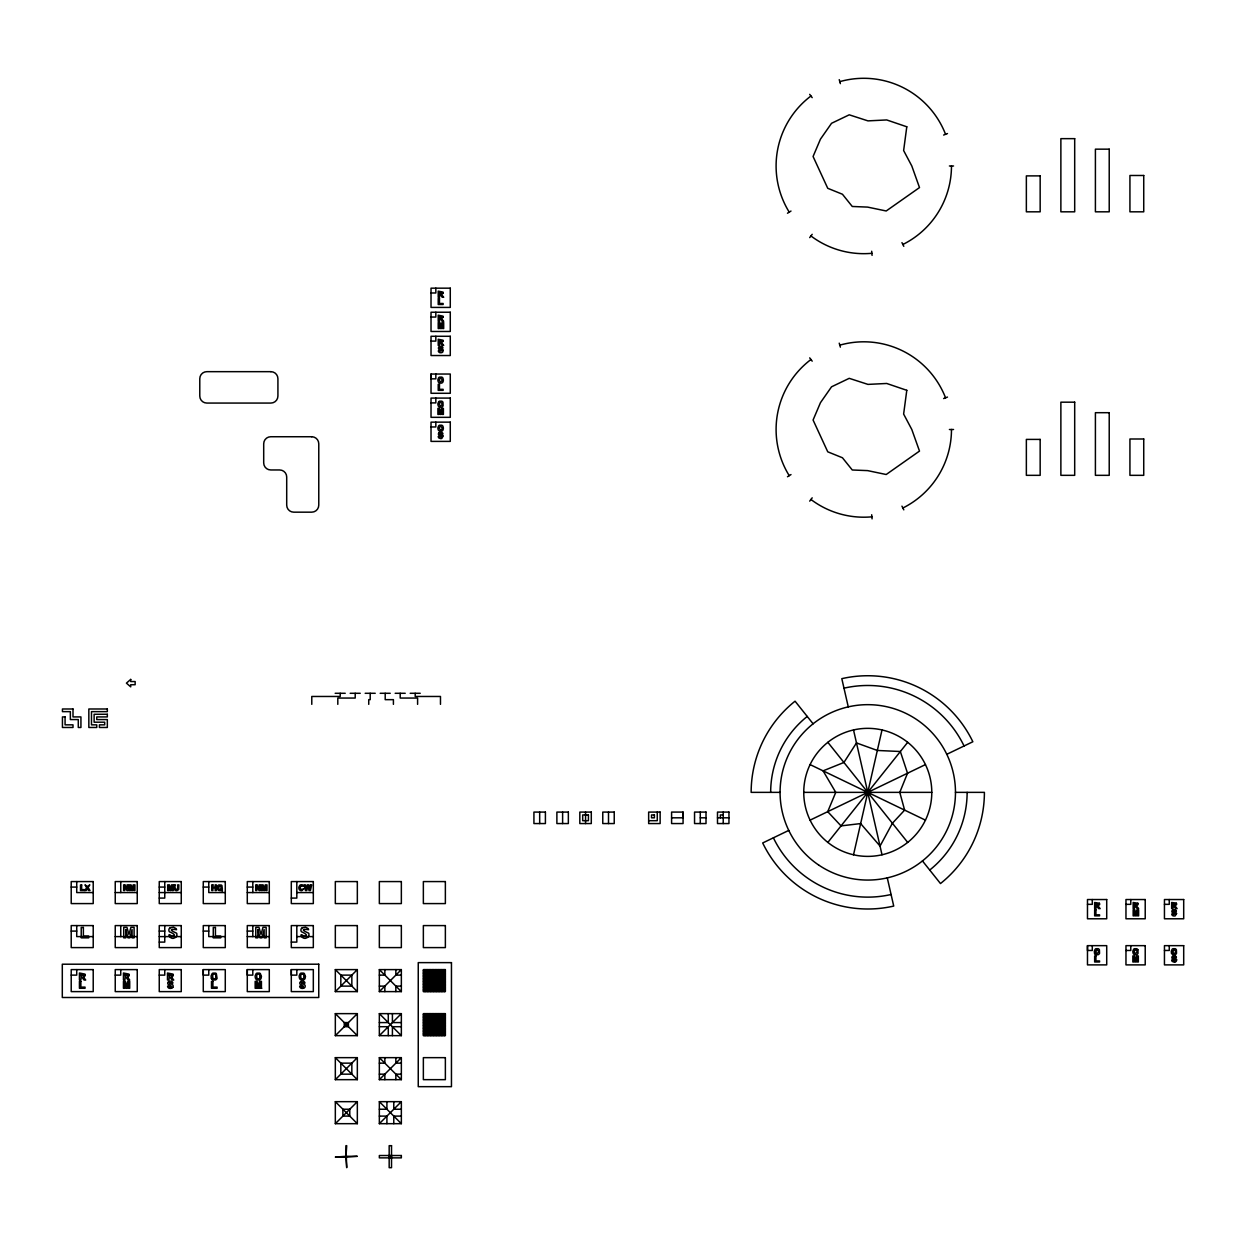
<?xml version="1.0" encoding="UTF-8"?>
<svg xmlns="http://www.w3.org/2000/svg" width="1246" height="1246" viewBox="0 0 1246 1246"><rect width="100%" height="100%" fill="white"/><g stroke="black" fill="none" stroke-linecap="round" stroke-linejoin="round"><path stroke-width="1.5" d="M203.269 969.606L203.269 991.614L225.277 991.614L225.277 969.606L203.269 969.606L203.269 975.12L208.767 975.12L208.767 969.606M247.284 969.606L247.284 991.614L269.292 991.614L269.292 969.606L247.284 969.606L247.284 975.12L252.798 975.12L252.798 969.606M291.299 969.606L291.299 991.614L313.322 991.614L313.322 969.606L291.299 969.606L291.299 975.12L296.813 975.12L296.813 969.606M431.023 374.034L431.023 393.284L450.273 393.284L450.273 374.034L431.023 374.034L431.023 378.846L435.835 378.846L435.835 374.034M683.073 812.081L683.073 823.559L671.594 823.559L671.594 812.081L683.073 812.081L683.073 817.812L671.594 817.812M1087.478 945.652L1087.478 964.887L1106.713 964.887L1106.713 945.652L1087.478 945.652L1087.478 950.464L1092.29 950.464L1092.29 945.652M256.38 988.28L256.427 982.829L257.72 988.28M853.526 854.787L882.012 729.954M258.856 988.28L260.196 982.829L260.196 988.28M259.807 977.97L259.807 975.026A1.667 1.667 0 0 0 256.785 975.026L256.707 977.767L258.093 978.904A1.682 1.682 0 0 0 259.822 977.97M438.717 347.213L438.452 347.868A1.776 1.776 0 0 0 438.483 348.444A1.604 1.604 0 0 0 438.888 349.207L441.894 350.749L439.682 351.232A1.931 1.931 0 0 1 439.402 350.515C437.003 350.173 439.044 353.07 440.445 352.727A4.719 4.719 0 0 0 441.286 352.696A3.411 3.411 0 0 0 441.785 352.602A1.838 1.838 0 0 0 442.86 351.824L443.093 350.313M438.717 433.078L438.452 433.717A1.776 1.776 0 0 0 438.483 434.309A1.589 1.589 0 0 0 438.763 434.932L441.894 436.598L439.682 437.097A1.931 1.931 0 0 1 439.402 436.38L438.218 436.489L438.467 437.408A2.118 2.118 0 0 0 438.794 437.922L440.445 438.576A4.719 4.719 0 0 0 441.286 438.561A3.395 3.395 0 0 0 441.785 438.467L443.109 436.162M1172.143 910.468L1171.894 911.106A1.776 1.776 0 0 0 1171.91 911.698A1.589 1.589 0 0 0 1172.19 912.321L1175.321 913.988L1173.109 914.486A1.931 1.931 0 0 1 1172.829 913.77C1170.446 913.411 1172.47 916.324 1173.872 915.966A4.704 4.704 0 0 0 1174.713 915.95A3.411 3.411 0 0 0 1175.212 915.857L1176.535 913.552M1172.143 956.57L1171.894 957.224A1.776 1.776 0 0 0 1171.91 957.8A1.589 1.589 0 0 0 1172.19 958.439L1175.305 960.012L1173.171 960.682A1.931 1.931 0 0 1 1172.829 959.887L1171.645 959.996L1171.894 960.9A2.118 2.118 0 0 0 1172.237 961.414L1173.872 962.083A4.719 4.719 0 0 0 1174.713 962.052M809.698 237.612L812.19 234.31M809.698 501.141L812.19 497.824M438.701 401.742L437.938 403.486A6.386 6.386 0 0 0 437.922 404.514L438.203 405.729A2.788 2.788 0 0 0 438.654 406.445A2.352 2.352 0 0 0 439.791 407.177L441.52 407.177A2.274 2.274 0 0 0 442.439 406.648A2.741 2.741 0 0 0 443.093 405.729L442.969 402.24A2.336 2.336 0 0 0 441.769 401.15L439.433 401.165A2.866 2.866 0 0 0 438.701 401.742M827.858 842.421L907.695 742.32M335.33 991.614L357.337 969.606L357.337 991.614L335.33 991.614L335.33 969.606L357.337 969.606M335.33 1035.644L357.337 1013.637L335.33 1013.637L335.33 1035.644L357.337 1035.644L357.337 1013.637M379.345 991.614L401.352 969.606L401.352 991.614L379.345 991.614L379.345 969.606L401.352 969.606M423.36 970.603L424.356 969.606M423.36 972.16L425.914 969.606M423.36 973.718L427.471 969.606M423.36 975.275L429.029 969.606M423.36 976.833L430.586 969.606M423.36 978.39L432.144 969.606M423.36 979.948L433.701 969.606M423.36 981.505L435.259 969.606M423.36 983.063L436.816 969.606M423.36 984.62L438.374 969.606M423.36 986.178L439.931 969.606M423.36 987.735L441.489 969.606M423.36 989.293L443.031 969.606M423.36 990.835L444.588 969.606M335.33 1079.659L357.337 1057.652L357.337 1079.659L335.33 1079.659L335.33 1057.652L357.337 1057.652M379.345 1035.644L401.352 1013.637L379.345 1013.637L379.345 1035.644L401.352 1035.644L401.352 1013.637M424.138 991.614L445.367 970.385M425.696 991.614L445.367 971.942M427.253 991.614L445.367 973.5M428.811 991.614L445.367 975.057M430.368 991.614L445.367 976.615M431.926 991.614L445.367 978.172M433.483 991.614L445.367 979.73M435.041 991.614L445.367 981.287M436.598 991.614L445.367 982.845M438.14 991.614L445.367 984.402M439.698 991.614L445.367 985.944M441.255 991.614L445.367 987.502M442.813 991.614L445.367 989.059M444.37 991.614L445.367 990.617M423.36 1014.633L424.356 1013.637M423.36 1016.191L425.914 1013.637M423.36 1017.748L427.471 1013.637M423.36 1019.29L429.029 1013.637M423.36 1020.848L430.586 1013.637M423.36 1022.405L432.144 1013.637M423.36 1023.963L433.701 1013.637M423.36 1025.52L435.259 1013.637M423.36 1027.078L436.816 1013.637M423.36 1028.635L438.374 1013.637M423.36 1030.193L439.931 1013.637M423.36 1031.75L441.489 1013.637M423.36 1033.308L443.031 1013.637M423.36 1034.865L444.588 1013.637M335.33 1123.674L357.337 1101.666L357.337 1123.674L335.33 1123.674L335.33 1101.666L357.337 1101.666M379.345 1079.659L401.352 1057.652L401.352 1079.659L379.345 1079.659L379.345 1057.652L401.352 1057.652M424.138 1035.644L445.367 1014.4M425.696 1035.644L445.367 1015.957M427.253 1035.644L445.367 1017.515M428.811 1035.644L445.367 1019.072M430.368 1035.644L445.367 1020.63M431.926 1035.644L445.367 1022.187M433.483 1035.644L445.367 1023.745M435.041 1035.644L445.367 1025.302M436.598 1035.644L445.367 1026.86M438.14 1035.644L445.367 1028.417M439.698 1035.644L445.367 1029.975M441.255 1035.644L445.367 1031.532M442.813 1035.644L445.367 1033.09M444.37 1035.644L445.367 1034.632M345.936 1157.082L346.715 1145.681L345.936 1145.681L346.715 1167.689L345.936 1157.082L335.33 1157.082L345.936 1156.304M379.345 1123.674L401.352 1101.666L401.352 1123.674L379.345 1123.674L379.345 1101.666L401.352 1101.666M787.472 213.237L790.992 211.057M787.472 476.751L790.992 474.57M439.231 346.731L440.321 346.388A3.987 3.987 0 0 1 441.177 346.419L442.034 346.684A1.791 1.791 0 0 1 442.953 348.055L439.682 347.836L442.252 349.269A1.698 1.698 0 0 1 443.14 350.391M170.219 927.756L173.568 927.211L176.013 928.55A2.975 2.975 0 0 1 176.558 929.718C172.275 928.986 167.198 929.095 176.558 933.161A2.819 2.819 0 0 1 176.854 933.893L176.885 935.466A2.414 2.414 0 0 1 176.558 936.291L176.434 936.478A3.099 3.099 0 0 1 174.829 937.74C170.188 940.901 166.325 931.494 171.216 935.762A1.744 1.744 0 0 0 171.714 936.058C177.96 936.089 172.135 932.74 169.409 931.774A2.71 2.71 0 0 1 168.88 930.404A3.037 3.037 0 0 1 168.895 929.703A2.523 2.523 0 0 1 169.316 928.582A2.71 2.71 0 0 1 170.188 927.803M168.631 981.552L169.877 981.163A4.563 4.563 0 0 1 170.873 981.194L171.839 981.505A2.04 2.04 0 0 1 172.369 981.91A2.025 2.025 0 0 1 172.898 983.094L169.207 982.705L172.088 984.465A1.931 1.931 0 0 1 173.116 985.742L173.085 986.692A1.651 1.651 0 0 1 172.773 987.377M302.28 927.756L305.613 927.211L308.074 928.55A2.975 2.975 0 0 1 308.603 929.718C304.304 929.002 299.196 929.033 308.619 933.161A2.819 2.819 0 0 1 308.915 933.893L308.946 935.466A2.414 2.414 0 0 1 308.619 936.291L308.478 936.478A3.099 3.099 0 0 1 306.89 937.74C302.248 940.901 298.386 931.494 303.261 935.762A1.744 1.744 0 0 0 303.759 936.058C309.989 936.135 304.164 932.771 301.47 931.774A2.71 2.71 0 0 1 300.94 930.404A3.037 3.037 0 0 1 300.94 929.703A2.523 2.523 0 0 1 301.376 928.582A2.71 2.71 0 0 1 302.248 927.803M300.691 981.552L301.937 981.163A4.563 4.563 0 0 1 302.918 981.194L303.899 981.505A2.04 2.04 0 0 1 304.429 981.91A2.025 2.025 0 0 1 304.959 983.094L301.267 982.705L304.133 984.465A1.931 1.931 0 0 1 305.161 985.742L305.161 986.552A1.682 1.682 0 0 1 304.834 987.377A2.103 2.103 0 0 1 303.603 988.265L303.603 988.265M1172.657 909.969L1173.748 909.642A3.987 3.987 0 0 1 1174.62 909.658L1175.461 909.938A1.791 1.791 0 0 1 1176.395 911.324L1173.109 911.075L1175.679 912.524A1.682 1.682 0 0 1 1176.567 913.645M1172.657 956.087L1173.748 955.76A3.987 3.987 0 0 1 1174.62 955.775L1175.461 956.04A1.776 1.776 0 0 1 1176.38 957.426L1173.109 957.193L1175.679 958.626A1.698 1.698 0 0 1 1176.582 959.763M788.765 830.412L762.692 842.966A116.626 116.626 0 0 0 893.725 906.076L887.277 877.854M810.087 820.148L925.451 764.592M946.773 754.313L972.846 741.759A116.626 116.626 0 0 0 841.813 678.665L848.261 706.871M943.627 135.051L947.49 133.556M943.627 398.564L947.49 397.069M171.372 988.312L171.543 988.265A2.103 2.103 0 0 0 172.789 987.377M1175.056 962.005L1175.212 961.959A1.838 1.838 0 0 0 1176.286 961.18L1176.567 960.464A2.414 2.414 0 0 0 1176.567 959.918L1176.535 959.669M301.158 885.766L300.021 887.682L301.127 889.644M301.423 889.66L303.822 888.819L301.89 890.625A3.473 3.473 0 0 1 301.174 890.641L300.66 890.547A2.274 2.274 0 0 1 299.975 890.22A2.617 2.617 0 0 1 299.04 888.943L298.853 888.087A4.766 4.766 0 0 1 298.9 887.09L299.788 885.361A2.554 2.554 0 0 1 300.94 884.8L301.205 884.769A3.177 3.177 0 0 1 301.999 884.8A2.492 2.492 0 0 1 303.23 885.361L303.79 886.42L301.454 885.75M949.405 165.983L953.548 165.983M431.023 292.981L435.835 292.981L435.835 288.169M431.023 317.045L435.835 317.045L435.835 312.232M431.023 341.093L435.835 341.093L435.835 336.28M431.023 402.894L435.835 402.894L435.835 398.081M431.023 426.957L435.835 426.957L435.835 422.145M949.405 429.496L953.548 429.496M335.174 693.29L345.235 693.29M350.173 693.29L360.234 693.29M365.171 693.29L375.233 693.29M380.17 693.29L390.232 693.29M395.169 693.29L405.23 693.29M410.183 693.29L420.229 693.29M780.074 792.363L751.151 792.363A116.626 116.626 0 0 1 795.057 701.187L813.093 723.801M803.748 792.363L931.79 792.363A64.029 64.029 0 0 0 835.755 736.916A64.029 64.029 0 0 0 835.755 847.81A64.029 64.029 0 0 0 931.79 792.363M955.464 792.363L984.402 792.363A116.626 116.626 0 0 1 940.481 883.554L922.445 860.924M723.225 814.946L720.359 814.946L720.359 817.812M700.283 817.812L706.015 817.812M717.494 817.812L728.957 817.812M648.652 820.693L657.265 820.693L657.265 812.081M71.209 887.074L76.722 887.074M159.254 887.074L164.752 887.074M203.269 887.074L208.767 887.074M247.284 887.074L252.798 887.074M93.216 892.572L76.722 892.572L76.722 881.576M115.239 892.572L137.247 892.572M159.254 892.572L181.262 892.572M225.277 892.572L208.767 892.572L208.767 881.576M247.284 892.572L269.292 892.572M296.813 892.572L313.322 892.572M159.254 898.086L164.752 898.086L164.752 881.576M291.299 898.086L296.813 898.086L296.813 881.576M1087.478 904.347L1092.29 904.347L1092.29 899.534M1125.963 904.347L1130.776 904.347L1130.776 899.534M1164.449 904.347L1169.262 904.347L1169.262 899.534M71.209 931.089L76.722 931.089M159.254 931.089L164.752 931.089M203.269 931.089L208.767 931.089M247.284 931.089L252.798 931.089M93.216 936.603L76.722 936.603L76.722 925.591M115.239 936.603L137.247 936.603M159.254 936.603L181.262 936.603M225.277 936.603L208.767 936.603L208.767 925.591M247.284 936.603L269.292 936.603M296.813 936.603L313.322 936.603M159.254 942.101L164.752 942.101L164.752 925.591M291.299 942.101L296.813 942.101L296.813 925.591M1125.963 950.464L1130.776 950.464L1130.776 945.652M1164.449 950.464L1169.262 950.464L1169.262 945.652M71.209 975.12L76.722 975.12L76.722 969.606M115.239 975.12L120.737 975.12L120.737 969.606M159.254 975.12L164.752 975.12L164.752 969.606M379.345 975.12L384.843 975.12L384.843 969.606M401.352 975.12L395.854 975.12L395.854 969.606M379.345 986.116L384.843 986.116L384.843 991.614M401.352 986.116L395.854 986.116L395.854 991.614M261.769 988.28L255.165 988.28L255.165 981.365L257.097 981.365L258.311 986.1L259.495 981.365L261.426 981.365L261.426 988.28M379.345 1022.577L388.285 1022.577L388.285 1013.637M401.352 1022.577L392.412 1022.577L392.412 1013.637M379.345 1026.704L388.285 1026.704L388.285 1035.644M401.352 1026.704L392.412 1026.704L392.412 1035.644M379.345 1063.15L384.843 1063.15L384.843 1057.652M401.352 1063.15L395.854 1063.15L395.854 1057.652M379.345 1074.161L384.843 1074.161L384.843 1079.659M401.352 1074.161L395.854 1074.161L395.854 1079.659M379.345 1109.236L386.914 1109.236L386.914 1101.666M401.352 1109.236L393.783 1109.236L393.783 1101.666M379.345 1116.105L386.914 1116.105L386.914 1123.674M401.352 1116.105L393.783 1116.105L393.783 1123.674M346.715 1156.304L357.337 1156.304L346.715 1157.082M389.173 1156.693L391.524 1156.693M810.087 764.592L925.451 820.148M379.345 969.606L401.352 991.614M335.33 969.606L357.337 991.614M379.345 1013.637L401.352 1035.644M335.33 1013.637L357.337 1035.644M379.345 1057.652L401.352 1079.659M335.33 1057.652L357.337 1079.659M379.345 1101.666L401.352 1123.674M335.33 1101.666L357.337 1123.674M1176.208 903.07L1171.645 902.493L1171.645 908.614L1172.907 908.614L1173.171 906.076A2.383 2.383 0 0 1 1173.779 906.154L1175.632 908.614L1177.112 908.614L1175.025 905.92L1176.598 904.534A2.336 2.336 0 0 0 1176.613 903.957A1.604 1.604 0 0 0 1176.364 903.257L1176.364 903.257M827.858 742.32L907.695 842.421M1137.863 903.257L1133.159 902.493L1133.159 908.614L1134.405 908.614L1134.67 906.076A2.399 2.399 0 0 1 1135.277 906.154L1137.146 908.614L1138.626 908.614L1136.539 905.92L1138.112 904.534A2.336 2.336 0 0 0 1138.112 903.957A1.604 1.604 0 0 0 1137.878 903.257M1099.377 903.257L1094.658 902.493L1094.658 908.614L1095.919 908.614L1096.184 906.076A2.399 2.399 0 0 1 1096.792 906.154L1098.66 908.614L1100.14 908.614L1098.053 905.92L1099.626 904.534A2.336 2.336 0 0 0 1099.626 903.957A1.604 1.604 0 0 0 1099.393 903.257M442.937 435.742L442.782 435.555A1.698 1.698 0 0 0 442.252 435.134L439.682 433.686L442.953 433.935A1.791 1.791 0 0 0 442.034 432.549L441.177 432.269A3.987 3.987 0 0 0 440.321 432.253L439.231 432.596A1.589 1.589 0 0 0 438.732 433.078M809.698 94.353L812.19 97.655M809.698 357.867L812.19 361.169M901.948 242.627L903.802 246.334M901.948 506.141L903.802 509.848M1137.91 949.81L1138.034 953.283A2.741 2.741 0 0 1 1137.38 954.202A2.29 2.29 0 0 1 1136.461 954.732L1134.732 954.732A2.352 2.352 0 0 1 1133.595 954.015A2.788 2.788 0 0 1 1133.144 953.283L1132.863 952.069A6.37 6.37 0 0 1 1132.879 951.056L1133.626 949.296A2.866 2.866 0 0 1 1134.374 948.72L1136.71 948.704A2.336 2.336 0 0 1 1137.863 949.748M1171.629 953.283L1171.349 952.069A6.37 6.37 0 0 1 1171.365 951.056L1172.128 949.296A2.866 2.866 0 0 1 1172.875 948.72L1175.196 948.704A2.336 2.336 0 0 1 1176.068 949.327A2.585 2.585 0 0 1 1176.395 949.81L1176.52 953.283A2.741 2.741 0 0 1 1175.881 954.202A2.274 2.274 0 0 1 1174.947 954.732L1173.218 954.732A2.352 2.352 0 0 1 1172.081 954.015A2.741 2.741 0 0 1 1171.474 953.299M1094.658 953.283L1094.377 952.069A6.401 6.401 0 0 1 1094.393 951.056L1095.141 949.296A2.866 2.866 0 0 1 1095.888 948.72L1098.209 948.704A2.336 2.336 0 0 1 1099.081 949.327A2.585 2.585 0 0 1 1099.408 949.81L1099.548 953.283A2.741 2.741 0 0 1 1098.894 954.202A2.274 2.274 0 0 1 1097.975 954.732L1096.246 954.732A2.352 2.352 0 0 1 1095.109 954.015M211.477 978.344L211.15 976.957A7.305 7.305 0 0 1 211.181 975.789L212.038 973.78A3.271 3.271 0 0 1 212.895 973.126L215.542 973.11A2.648 2.648 0 0 1 216.321 973.593L217.069 978.344A3.131 3.131 0 0 1 216.337 979.403A2.601 2.601 0 0 1 215.278 979.995L213.004 979.901A2.679 2.679 0 0 1 211.991 979.169M839.228 79.651L840.365 83.638M839.228 343.164L840.365 347.151M853.526 729.954L882.012 854.787M871.686 251.24L872.075 255.368M871.686 514.754L872.075 518.881M723.225 812.081L723.225 823.559M700.283 812.081L700.283 823.559M608.5 812.081L608.5 823.559M585.558 812.081L585.558 823.559M562.616 812.081L562.616 823.559M539.674 812.081L539.674 823.559M440.477 704.348L440.477 696.467L415.198 696.467L415.198 693.29M417.597 704.348L417.597 698.056L400.2 698.056L400.2 693.29M393.409 704.348L393.409 699.66L385.201 699.66L385.201 693.29M390.356 1155.525L390.356 1157.861M370.202 693.29L370.202 699.66L368.738 699.66L368.738 704.348M355.203 693.29L355.203 698.056L337.806 698.056L337.806 704.348M340.205 693.29L340.205 696.467L311.78 696.467L311.78 704.348M252.798 881.576L252.798 892.572M252.798 925.591L252.798 936.603M120.737 881.576L120.737 892.572M120.737 925.591L120.737 936.603M843.994 688.166A106.876 106.876 0 0 1 964.061 745.996M967.13 792.363A99.353 99.353 0 0 1 929.718 870.051M891.077 894.503A104.757 104.757 0 0 1 773.392 837.826M770.667 792.363A97.11 97.11 0 0 1 807.221 716.45M951.477 429.496A87.687 87.687 0 0 1 902.883 507.994M871.889 516.825A87.687 87.687 0 0 1 810.944 499.475M789.232 475.661A87.687 87.687 0 0 1 810.944 359.518M839.788 345.158A87.687 87.687 0 0 1 945.558 397.817M951.477 165.983A87.687 87.687 0 0 1 902.883 244.481M871.889 253.296A87.687 87.687 0 0 1 810.944 235.961M789.232 212.147A87.687 87.687 0 0 1 810.944 96.004M839.788 81.644A87.687 87.687 0 0 1 945.558 134.303M170.982 988.374A5.389 5.389 0 0 1 170.017 988.405C168.428 988.81 166.092 985.493 168.817 985.898A2.212 2.212 0 0 0 169.144 986.707C173.241 988.078 170.811 984.62 168.101 984.231A1.807 1.807 0 0 1 167.774 983.515A2.025 2.025 0 0 1 167.758 982.845A1.682 1.682 0 0 1 168.039 982.113M211.82 979.169A3.131 3.131 0 0 1 211.306 978.359M303.043 988.374A5.389 5.389 0 0 1 302.077 988.405C300.473 988.81 298.152 985.493 300.878 985.898A2.212 2.212 0 0 0 301.189 986.707C305.332 988.047 302.809 984.729 300.161 984.231A1.807 1.807 0 0 1 299.834 983.515A2.025 2.025 0 0 1 299.803 982.845A1.682 1.682 0 0 1 300.084 982.113M302.124 974.092A1.667 1.667 0 0 0 300.8 975.026L300.722 977.767L302.124 978.904A1.682 1.682 0 0 0 303.837 977.97L303.822 975.026A1.651 1.651 0 0 0 302.513 974.092M1094.954 954A2.741 2.741 0 0 1 1094.502 953.299M124.709 982.829L124.678 988.28L123.447 988.28L123.447 981.365L125.379 981.365L126.609 986.1L127.793 981.365L129.709 981.365L129.709 988.28L128.494 988.28L128.494 982.829L127.154 988.28L126.017 988.28L124.709 982.829M125.83 929.563L125.753 937.849L123.743 937.849L123.743 927.351L126.936 927.351L128.961 934.531L130.908 927.351L134.101 927.351L134.101 937.849L132.076 937.849L132.076 929.563L129.864 937.849L127.98 937.849L125.83 929.563M130.441 886.062L130.394 890.547L129.304 890.547L129.304 884.862L131.032 884.862L132.123 888.741L133.182 884.862L134.926 884.862L134.926 890.547L133.82 890.547L133.82 886.062L132.621 890.547L131.593 890.547L130.441 886.062M168.802 886.062L168.771 890.547L167.68 890.547L167.68 884.862L169.409 884.862L170.5 888.741L171.559 884.862L173.287 884.862L173.287 890.547L172.197 890.547L172.197 886.062L170.998 890.547L169.97 890.547L168.802 886.062M177.695 888.04C177.633 892.058 172.914 887.573 175.515 884.862L174.347 884.862L174.456 889.348A2.679 2.679 0 0 0 174.767 889.987L175.966 890.61A4.844 4.844 0 0 0 177.01 890.641L178.723 889.519L178.863 884.862L177.695 884.862L177.695 888.04M257.875 929.563L257.813 937.849L255.788 937.849L255.788 927.351L258.981 927.351L261.006 934.531L262.968 927.351L266.161 927.351L266.161 937.849L264.136 937.849L264.136 929.563L261.925 937.849L260.025 937.849L257.875 929.563M262.485 886.062L262.454 890.547L261.364 890.547L261.364 884.862L263.093 884.862L264.183 888.741L265.242 884.862L266.971 884.862L266.971 890.547L265.881 890.547L265.881 886.062L264.682 890.547L263.654 890.547L262.485 886.062M439.324 323.789L439.277 328.555L438.218 328.555L438.218 322.512L439.9 322.512L440.975 326.639L442.003 322.512L443.685 322.512L443.685 328.555L442.626 328.555L442.626 323.789L441.458 328.555L440.461 328.555L439.324 323.789M439.013 409.654L438.981 414.42L437.907 414.42L437.907 408.377L439.604 408.377L440.663 412.504L441.691 408.377L443.389 408.377L443.389 414.42L442.314 414.42L442.314 409.654L441.146 414.42L440.15 414.42L439.013 409.654M1133.953 957.208L1133.922 961.974L1132.848 961.974L1132.848 955.931L1134.53 955.931L1135.604 960.059L1136.632 955.931L1138.33 955.931L1138.33 961.974L1137.255 961.974L1137.255 957.208L1136.087 961.974L1135.09 961.974L1133.953 957.208M1134.249 911.091L1134.218 915.857L1133.159 915.857L1133.159 909.814L1134.841 909.814L1135.916 913.941L1136.944 909.814L1138.626 909.814L1138.626 915.857L1137.567 915.857L1137.567 911.091L1136.383 915.857L1135.386 915.857L1134.249 911.091M216.056 976.475L215.792 977.97A1.682 1.682 0 0 1 214.078 978.904L212.692 977.767L212.755 975.026A1.667 1.667 0 0 1 214.078 974.092A1.698 1.698 0 0 1 215.807 975.026L216.056 976.475M439.09 379.796L440.321 382.133L442.19 380.544A4.704 4.704 0 0 0 442.205 379.796L440.648 377.943L439.09 379.796M439.09 403.844L440.321 406.196L442.19 404.607A4.688 4.688 0 0 0 442.205 403.844L440.648 402.006L439.09 403.844M439.09 427.908L440.477 430.275A1.589 1.589 0 0 0 440.975 430.244L442.19 428.655A4.704 4.704 0 0 0 442.205 427.908L440.648 426.054L439.09 427.908M1095.545 951.399L1096.776 953.751L1098.629 952.162A4.704 4.704 0 0 0 1098.66 951.399L1097.103 949.561L1095.545 951.399M1134.031 951.399L1135.262 953.751L1137.131 952.162A4.704 4.704 0 0 0 1137.146 951.399L1135.589 949.561L1134.031 951.399M1172.517 951.399L1173.903 953.766A1.589 1.589 0 0 0 1174.417 953.751L1175.617 952.162A4.704 4.704 0 0 0 1175.632 951.399L1174.246 949.577L1172.517 951.399M218.408 887.448C220.34 894.566 223.174 882.308 218.408 887.448M261.426 976.521L261.084 978.344A3.131 3.131 0 0 1 260.352 979.403A2.601 2.601 0 0 1 259.293 979.995L257.019 979.901A2.679 2.679 0 0 1 256.022 979.169A3.193 3.193 0 0 1 255.492 978.344L255.181 976.957A7.305 7.305 0 0 1 255.196 975.789L256.053 973.78A3.271 3.271 0 0 1 256.91 973.126L259.573 973.11A2.648 2.648 0 0 1 260.352 973.593L261.426 976.521M305.441 976.521L305.114 978.344A3.131 3.131 0 0 1 304.367 979.403A2.601 2.601 0 0 1 303.308 979.995L301.034 979.901A2.679 2.679 0 0 1 300.037 979.169A3.193 3.193 0 0 1 299.523 978.344L299.196 976.957A7.305 7.305 0 0 1 299.211 975.789L300.068 973.78A3.271 3.271 0 0 1 300.925 973.126L303.588 973.11A2.648 2.648 0 0 1 304.367 973.593L305.441 976.521M443.389 380.077L443.093 381.665A2.741 2.741 0 0 1 442.439 382.6A2.274 2.274 0 0 1 441.52 383.114L439.791 383.114A2.352 2.352 0 0 1 438.654 382.397A2.788 2.788 0 0 1 438.203 381.681L437.922 380.466A6.386 6.386 0 0 1 437.938 379.438L438.701 377.678A2.866 2.866 0 0 1 439.433 377.117L441.769 377.086A2.336 2.336 0 0 1 442.642 377.725A2.585 2.585 0 0 1 442.969 378.192L443.389 380.077M443.389 428.188L443.093 429.792A2.741 2.741 0 0 1 442.439 430.711A2.274 2.274 0 0 1 441.52 431.225L439.791 431.225A2.352 2.352 0 0 1 438.654 430.509A2.788 2.788 0 0 1 438.203 429.792L437.922 428.577A6.386 6.386 0 0 1 437.938 427.549L438.701 425.789A2.866 2.866 0 0 1 439.433 425.229L441.769 425.198A2.336 2.336 0 0 1 442.642 425.836A2.585 2.585 0 0 1 442.969 426.303L443.389 428.188M217.256 887.37L217.972 889.878A2.305 2.305 0 0 0 218.86 890.469L220.324 890.641A2.414 2.414 0 0 0 221.196 890.407L222.458 891.108L221.975 889.8A2.539 2.539 0 0 0 222.38 889.177L221.928 885.532A2.071 2.071 0 0 0 221.336 885.049L218.844 884.94A2.321 2.321 0 0 0 217.972 885.532A2.508 2.508 0 0 0 217.52 886.202L217.256 887.37M439.682 978.297L437.844 981.801L432.455 982.393L432.455 987.284L429.792 987.284L429.792 974.356L437.626 974.73A3.567 3.567 0 0 1 438.966 975.789A3.162 3.162 0 0 1 439.277 976.319L439.682 978.297M83.7 975.042L80.865 975.961L80.865 974.17L83.7 975.042M127.715 975.042L124.896 975.961L124.896 974.17L127.715 975.042M171.73 975.042L168.911 975.961L168.911 974.17L171.73 975.042M441.941 292.919L439.464 293.729L439.464 292.171L441.941 292.919M441.941 316.982L439.464 317.777L439.464 316.219L441.941 316.982M441.941 341.03L439.464 341.84L439.464 340.283L441.941 341.03M1098.396 904.285L1095.919 905.079L1095.919 903.521L1098.396 904.285M1136.882 904.285L1134.405 905.079L1134.405 903.521L1136.882 904.285M1175.367 904.285L1172.907 905.079L1172.907 903.521L1175.367 904.285M437.035 978.375L436.707 979.418A1.651 1.651 0 0 1 436.178 979.917L432.455 980.213L432.455 976.521L436.785 977.425A1.962 1.962 0 0 1 437.035 978.375M906.792 126.781L903.63 150.548L911.807 165.983L919.501 187.57L886.202 210.979L867.605 207.101L852.264 206.478L842.452 194.251L827.749 188.302L813.077 156.498L820.46 139.147L831.549 123.292L849.227 114.819L867.964 120.878L886.716 119.943L906.792 126.781M906.792 390.31L903.63 414.061L911.807 429.496L919.501 451.083L886.202 474.508L867.605 470.614L852.264 469.991L842.452 457.765L827.749 451.815L813.077 420.027L820.46 402.676L831.549 386.805L849.227 378.332L867.964 384.391L886.716 383.472L906.792 390.31M85.102 975.338L85.071 975.509A1.635 1.635 0 0 1 84.432 976.506L83.311 976.911L85.694 979.995L83.996 979.995L81.971 977.222A2.741 2.741 0 0 0 81.177 977.082L80.865 979.995L79.433 979.995L79.433 973.001L84.962 974.107A1.885 1.885 0 0 1 85.117 974.668A2.679 2.679 0 0 1 85.102 975.338M129.117 975.338L129.086 975.509A1.635 1.635 0 0 1 128.463 976.506L127.326 976.911L129.709 979.995L128.027 979.995L125.986 977.222A2.741 2.741 0 0 0 125.192 977.082L124.896 979.995L123.447 979.995L123.447 973.001L128.977 974.107A1.885 1.885 0 0 1 129.132 974.668A2.679 2.679 0 0 1 129.117 975.338M173.147 975.338L173.116 975.509A1.635 1.635 0 0 1 172.478 976.506L171.341 976.911L173.739 979.995L172.041 979.995L170.001 977.222A2.741 2.741 0 0 0 169.207 977.082L168.911 979.995L167.478 979.995L167.478 973.001L173.007 974.107A1.885 1.885 0 0 1 173.147 974.668A2.679 2.679 0 0 1 173.147 975.338M443.171 293.184L441.598 294.554L443.685 297.264L442.205 297.264L440.43 294.819A2.399 2.399 0 0 0 439.729 294.71L439.464 297.264L438.218 297.264L438.218 291.143L443.046 292.109A1.744 1.744 0 0 1 443.187 292.592A2.336 2.336 0 0 1 443.171 293.184M443.171 317.232L441.598 318.618L443.685 321.312L442.205 321.312L440.43 318.883A2.399 2.399 0 0 0 439.729 318.774L439.464 321.312L438.218 321.312L438.218 315.191L443.046 316.173A1.744 1.744 0 0 1 443.187 316.655A2.336 2.336 0 0 1 443.171 317.232M443.171 341.295L441.598 342.666L443.685 345.376L442.205 345.376L440.43 342.93A2.383 2.383 0 0 0 439.729 342.821L439.464 345.376L438.218 345.376L438.218 339.255L443.046 340.22A1.744 1.744 0 0 1 443.187 340.703A2.336 2.336 0 0 1 443.171 341.295M310.472 884.862L309.693 888.85L308.697 884.862L307.295 884.862L306.236 888.787L305.41 884.862L304.211 884.862L305.488 890.547L306.765 890.547L307.964 886.311L309.024 890.547L310.425 890.547L311.671 884.862L310.472 884.862M907.524 773.221L899.783 792.363L904.627 810.118L892.401 823.248L880.034 846.081L860.643 823.575L841.034 825.896L827.718 811.66L835.755 792.363L823.092 770.853L843.931 762.459L856.485 742.928L877.34 750.466L900.344 751.509L907.524 773.221M86.706 887.541L84.79 890.547L86.176 890.547L87.407 888.6L88.637 890.547L90.023 890.547L88.077 887.541L89.805 884.862L87.407 886.482L85.008 884.862L86.706 887.541M130.721 679.413L126.422 683.135L130.721 686.858L130.721 684.724L135.144 684.724L135.144 681.546L130.721 681.546L130.721 679.413M1074.691 138.649L1060.876 138.649L1060.876 211.82L1074.691 211.82L1074.691 138.649M1109.22 149.162L1095.405 149.162L1095.405 211.82L1109.22 211.82L1109.22 149.162M1143.735 175.484L1129.935 175.484L1129.935 211.82L1143.735 211.82L1143.735 175.484M1040.161 175.888L1026.361 175.888L1026.361 211.82L1040.161 211.82L1040.161 175.888M450.273 288.169L431.023 288.169L431.023 307.419L450.273 307.419L450.273 288.169M439.464 298.464L438.218 298.464L438.218 304.507L443.124 304.507L443.124 303.479L439.464 303.479L439.464 298.464M450.273 312.232L431.023 312.232L431.023 331.467L450.273 331.467L450.273 312.232M450.273 336.28L431.023 336.28L431.023 355.531L450.273 355.531L450.273 336.28M270.88 371.666L206.836 371.666A7.04 7.04 0 0 0 199.781 378.706L199.781 396.026A7.04 7.04 0 0 0 206.836 403.065L270.88 403.065A7.04 7.04 0 0 0 277.92 396.026L277.92 378.706A7.04 7.04 0 0 0 270.88 371.666M439.464 384.313L438.218 384.313L438.218 390.356L443.124 390.356L443.124 389.328L439.464 389.328L439.464 384.313M450.273 398.081L431.023 398.081L431.023 417.332L450.273 417.332L450.273 398.081M1074.691 402.178L1060.876 402.178L1060.876 475.333L1074.691 475.333L1074.691 402.178M1109.22 412.691L1095.405 412.691L1095.405 475.333L1109.22 475.333L1109.22 412.691M450.273 422.145L431.023 422.145L431.023 441.395L450.273 441.395L450.273 422.145M311.734 436.739L270.756 436.739A7.04 7.04 0 0 0 263.7 443.778L263.7 462.92A7.04 7.04 0 0 0 270.756 469.96L279.649 469.96A7.04 7.04 0 0 1 286.705 477L286.705 505.128A7.04 7.04 0 0 0 293.745 512.168L311.734 512.168A7.04 7.04 0 0 0 318.774 505.128L318.774 443.778A7.04 7.04 0 0 0 311.734 436.739M1143.735 438.997L1129.935 438.997L1129.935 475.333L1143.735 475.333L1143.735 438.997M1040.161 439.402L1026.361 439.402L1026.361 475.333L1040.161 475.333L1040.161 439.402M73 708.99L62.44 708.99L62.44 711.637L70.352 711.637L70.352 719.565L78.28 719.565L78.28 727.477L80.928 727.477L80.928 716.917L73 716.917L73 708.99M107.327 708.99L88.84 708.99L88.84 727.477L96.767 727.477L96.767 724.845L91.488 724.845L91.488 711.637L107.327 711.637L107.327 708.99M107.327 714.27L94.12 714.27L94.12 722.197L104.695 722.197L104.695 724.845L99.415 724.845L99.415 727.477L107.327 727.477L107.327 719.565L96.767 719.565L96.767 716.917L107.327 716.917L107.327 714.27M65.072 716.917L62.44 716.917L62.44 727.477L73 727.477L73 724.845L65.072 724.845L65.072 716.917M545.405 812.081L533.927 812.081L533.927 823.559L545.405 823.559L545.405 812.081M568.347 812.081L556.884 812.081L556.884 823.559L568.347 823.559L568.347 812.081M591.289 812.081L579.826 812.081L579.826 823.559L591.289 823.559L591.289 812.081M614.231 812.081L602.768 812.081L602.768 823.559L614.231 823.559L614.231 812.081M660.131 812.081L648.652 812.081L648.652 823.559L660.131 823.559L660.131 812.081M706.015 812.081L694.552 812.081L694.552 823.559L706.015 823.559L706.015 812.081M728.957 812.081L717.494 812.081L717.494 823.559L728.957 823.559L728.957 812.081M588.424 814.946L582.692 814.946L582.692 820.693L588.424 820.693L588.424 814.946M654.399 814.946L651.518 814.946L651.518 817.812L654.399 817.812L654.399 814.946M93.216 881.576L71.209 881.576L71.209 903.584L93.216 903.584L93.216 881.576M137.247 881.576L115.239 881.576L115.239 903.584L137.247 903.584L137.247 881.576M181.262 881.576L159.254 881.576L159.254 903.584L181.262 903.584L181.262 881.576M225.277 881.576L203.269 881.576L203.269 903.584L225.277 903.584L225.277 881.576M269.292 881.576L247.284 881.576L247.284 903.584L269.292 903.584L269.292 881.576M313.322 881.576L291.299 881.576L291.299 903.584L313.322 903.584L313.322 881.576M357.337 881.576L335.33 881.576L335.33 903.584L357.337 903.584L357.337 881.576M401.352 881.576L379.345 881.576L379.345 903.584L401.352 903.584L401.352 881.576M445.367 881.576L423.36 881.576L423.36 903.584L445.367 903.584L445.367 881.576M81.644 884.94L80.492 884.94L80.492 890.547L84.51 890.547L84.51 889.597L81.644 889.597L81.644 884.94M124.787 884.862L123.65 884.862L123.65 890.547L124.756 890.547L124.756 886.872L127.014 890.547L128.182 890.547L128.182 884.862L127.076 884.862L127.076 888.569L124.787 884.862M212.895 884.862L211.727 884.862L211.727 890.547L212.895 890.547L212.895 888.04L215.153 888.04L215.153 890.547L216.321 890.547L216.321 884.862L215.153 884.862L215.153 887.09L212.895 887.09L212.895 884.862M256.847 884.862L255.71 884.862L255.71 890.547L256.801 890.547L256.801 886.872L259.075 890.547L260.227 890.547L260.227 884.862L259.137 884.862L259.137 888.569L256.847 884.862M1106.713 899.534L1087.478 899.534L1087.478 918.785L1106.713 918.785L1106.713 899.534M1145.214 899.534L1125.963 899.534L1125.963 918.785L1145.214 918.785L1145.214 899.534M1183.7 899.534L1164.449 899.534L1164.449 918.785L1183.7 918.785L1183.7 899.534M1095.919 909.814L1094.658 909.814L1094.658 915.857L1099.564 915.857L1099.564 914.829L1095.919 914.829L1095.919 909.814M93.216 925.591L71.209 925.591L71.209 947.599L93.216 947.599L93.216 925.591M137.247 925.591L115.239 925.591L115.239 947.599L137.247 947.599L137.247 925.591M181.262 925.591L159.254 925.591L159.254 947.599L181.262 947.599L181.262 925.591M225.277 925.591L203.269 925.591L203.269 947.599L225.277 947.599L225.277 925.591M269.292 925.591L247.284 925.591L247.284 947.599L269.292 947.599L269.292 925.591M313.322 925.591L291.299 925.591L291.299 947.599L313.322 947.599L313.322 925.591M357.337 925.591L335.33 925.591L335.33 947.599L357.337 947.599L357.337 925.591M401.352 925.591L379.345 925.591L379.345 947.599L401.352 947.599L401.352 925.591M445.367 925.591L423.36 925.591L423.36 947.599L445.367 947.599L445.367 925.591M83.373 927.476L81.224 927.476L81.224 937.849L88.653 937.849L88.653 936.089L83.373 936.089L83.373 927.476M215.433 927.476L213.268 927.476L213.268 937.849L220.713 937.849L220.713 936.089L215.433 936.089L215.433 927.476M1145.214 945.652L1125.963 945.652L1125.963 964.887L1145.214 964.887L1145.214 945.652M1183.7 945.652L1164.449 945.652L1164.449 964.887L1183.7 964.887L1183.7 945.652M1095.919 955.931L1094.658 955.931L1094.658 961.974L1099.564 961.974L1099.564 960.946L1095.919 960.946L1095.919 955.931M451.457 962.628L418.251 962.628L418.251 1086.668L451.457 1086.668L451.457 962.628M318.758 964.202L62.3 964.202L62.3 997.501L318.758 997.501L318.758 964.202M93.216 969.606L71.209 969.606L71.209 991.614L93.216 991.614L93.216 969.606M137.247 969.606L115.239 969.606L115.239 991.614L137.247 991.614L137.247 969.606M181.262 969.606L159.254 969.606L159.254 991.614L181.262 991.614L181.262 969.606M445.367 969.606L423.36 969.606L423.36 991.614L445.367 991.614L445.367 969.606M351.839 975.12L340.828 975.12L340.828 986.116L351.839 986.116L351.839 975.12M80.865 981.365L79.433 981.365L79.433 988.28L85.04 988.28L85.04 987.112L80.865 987.112L80.865 981.365M212.926 981.365L211.493 981.365L211.493 988.28L217.1 988.28L217.1 987.112L212.926 987.112L212.926 981.365M445.367 1013.637L423.36 1013.637L423.36 1035.644L445.367 1035.644L445.367 1013.637M348.397 1022.577L344.27 1022.577L344.27 1026.704L348.397 1026.704L348.397 1022.577M445.367 1057.652L423.36 1057.652L423.36 1079.659L445.367 1079.659L445.367 1057.652M351.839 1063.15L340.828 1063.15L340.828 1074.161L351.839 1074.161L351.839 1063.15M349.768 1109.236L342.884 1109.236L342.884 1116.105L349.768 1116.105L349.768 1109.236M391.524 1145.681L389.173 1145.681L389.173 1167.689L391.524 1167.689L391.524 1145.681M401.352 1155.525L379.345 1155.525L379.345 1157.861L401.352 1157.861L401.352 1155.525M818.622 864.989A87.687 87.687 0 0 0 955.246 798.624A87.687 87.687 0 0 0 829.447 713.491A87.687 87.687 0 0 0 818.622 864.989"/></g></svg>
